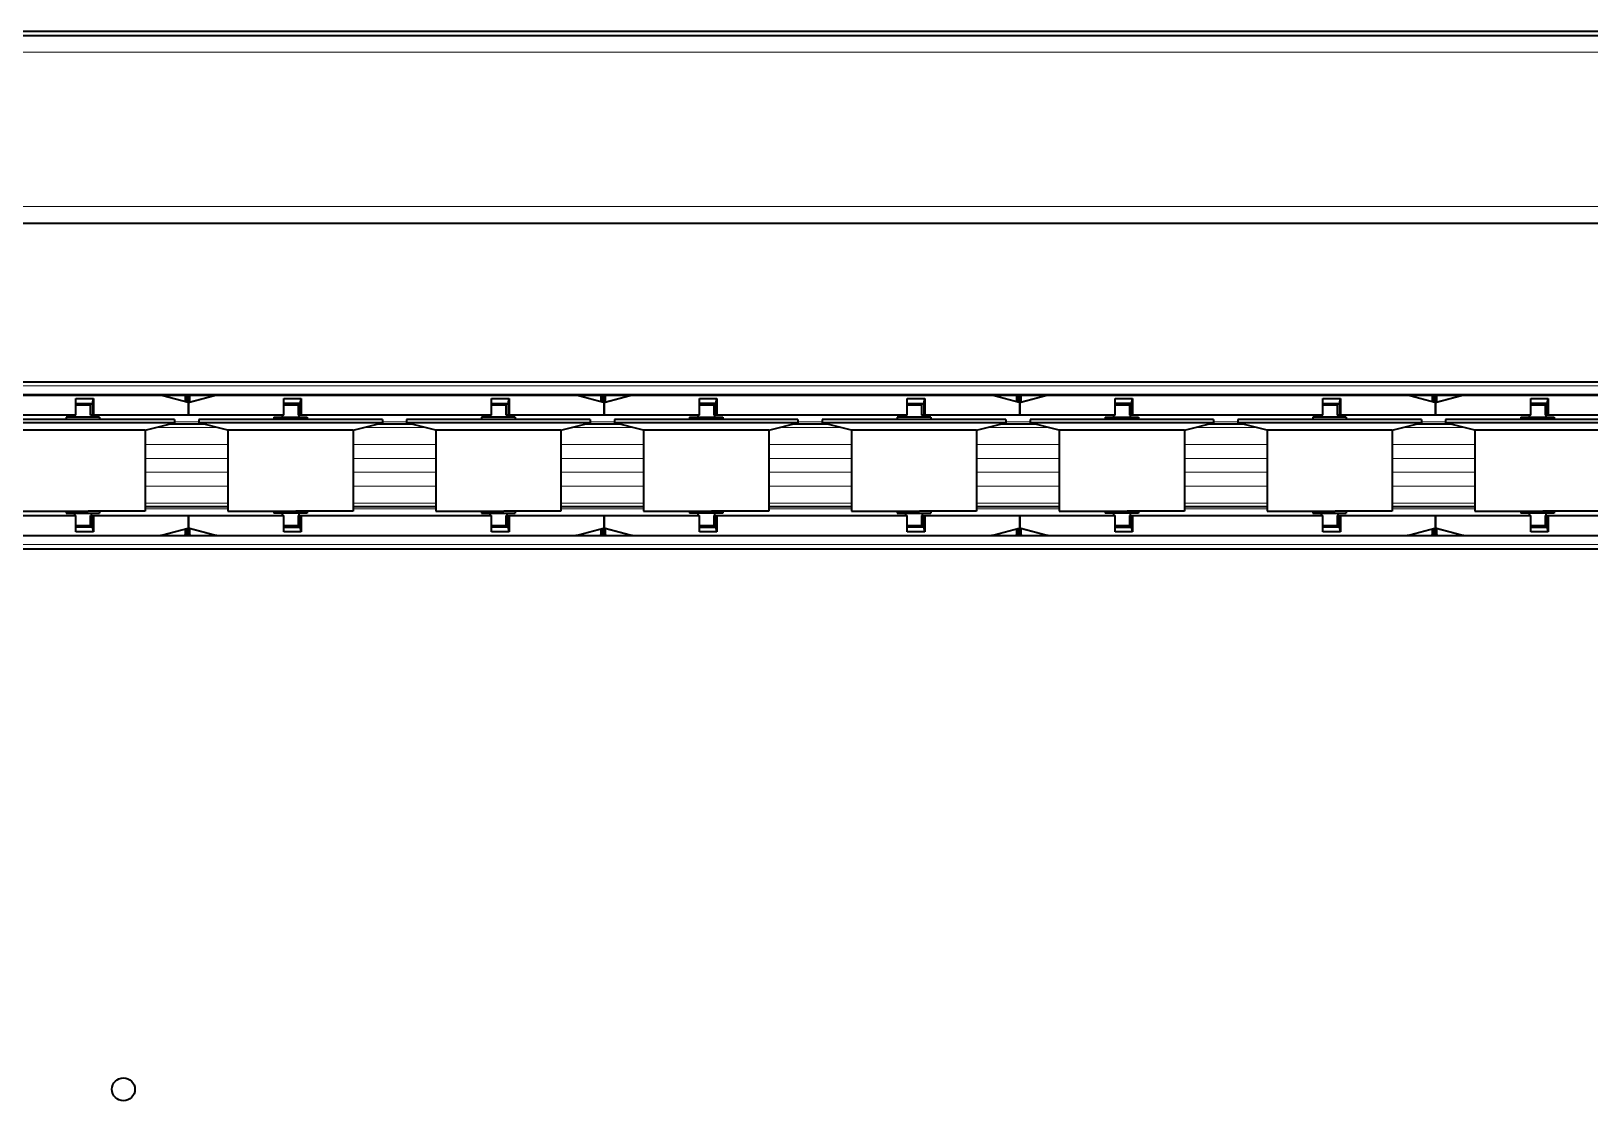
# Model space of a CAD drawing. Header units: inches. Extents: x 185496 to 352137, y 107182 to 179410.
# Drawn here: x 244592 to 244965.6, y 155669.7 to 155926 of the extents above; entities that cross this region are included whole.
import ezdxf

# ---------------------------------------------------------------- set-up
doc = ezdxf.new("R2010")
doc.units = ezdxf.units.IN
doc.header["$MEASUREMENT"] = 0

# ---------------------------------------------------------------- blocks, each defined once
blk = doc.blocks.new('liaojia')
at = {"color": 7, "lineweight": 35}
for p, q in [((799085.27, -280753.72), (799085.27, -279353.72)), ((799086.27, -280753.72), (799086.27, -279353.72)), ((799169.27, -280642.43), (799169.27, -279446.99)), ((799209.27, -280642.43), (799209.27, -279446.99)), ((799131.27, -280708.72), (799131.27, -279448.77)), ((799169.27, -280642.59), (799169.27, -279449.31)), ((799172.47, -280642.36), (799172.47, -279465.13))]:
    blk.add_line(p, q, dxfattribs=at)
at = {"color": 7, "lineweight": 13}
for p, q in [((799090.27, -280708.72), (799090.27, -279444.77)), ((799206.27, -280642.34), (799206.27, -279446.91)), ((799208.27, -280642.34), (799208.27, -279446.91)), ((799127.27, -280708.72), (799127.27, -279448.77)), ((799170.27, -280642.34), (799170.27, -279465.13)), ((799172.27, -280642.34), (799172.27, -279465.13))]:
    blk.add_line(p, q, dxfattribs=at)
at = {"color": 7, "lineweight": 35, "ltscale": 0.212965}
for p, q in [((799172.47, -280051.84), (799172.47, -280137.03)), ((799206.07, -280137.03), (799206.07, -280051.84)), ((799172.47, -280151.46), (799172.47, -280236.65)), ((799206.07, -280236.65), (799206.07, -280151.46)), ((799172.47, -280251.08), (799172.47, -280336.27)), ((799206.07, -280336.27), (799206.07, -280251.08)), ((799172.47, -280350.7), (799172.47, -280435.89)), ((799206.07, -280435.89), (799206.07, -280350.7)), ((799172.47, -280450.32), (799172.47, -280535.51)), ((799206.07, -280535.51), (799206.07, -280450.32))]:
    blk.add_line(p, q, dxfattribs=at)
at = {"color": 7, "lineweight": 35, "ltscale": 0.114064}
for p, q in [((799177.27, -280071.62), (799177.27, -280117.25)), ((799201.27, -280117.25), (799201.27, -280071.62)), ((799177.27, -280171.24), (799177.27, -280216.87)), ((799201.27, -280216.87), (799201.27, -280171.24)), ((799177.27, -280270.86), (799177.27, -280316.49)), ((799201.27, -280316.49), (799201.27, -280270.86)), ((799177.27, -280370.48), (799177.27, -280416.11)), ((799201.27, -280416.11), (799201.27, -280370.48)), ((799177.27, -280470.1), (799177.27, -280515.73)), ((799201.27, -280515.73), (799201.27, -280470.1))]:
    blk.add_line(p, q, dxfattribs=at)
at = {"color": 7, "lineweight": 35, "ltscale": 0.050206}
for p, q in [((799178.27, -280097.82), (799178.27, -280117.9)), ((799179.07, -280097.82), (799179.07, -280117.9)), ((799178.27, -280197.44), (799178.27, -280217.52)), ((799179.07, -280197.44), (799179.07, -280217.52)), ((799178.27, -280297.06), (799178.27, -280317.14)), ((799179.07, -280297.06), (799179.07, -280317.14)), ((799178.27, -280396.67), (799178.27, -280416.76)), ((799179.07, -280396.67), (799179.07, -280416.76))]:
    blk.add_line(p, q, dxfattribs=at)
at = {"color": 7, "lineweight": 35, "ltscale": 0.034232}
for p, q in [((799180.82, -280104.82), (799180.82, -280118.51)), ((799200.27, -280104.82), (799200.27, -280118.51)), ((799180.82, -280154.63), (799180.82, -280168.32)), ((799200.27, -280154.63), (799200.27, -280168.32)), ((799180.82, -280204.44), (799180.82, -280218.13)), ((799200.27, -280204.44), (799200.27, -280218.13)), ((799180.82, -280254.25), (799180.82, -280267.94)), ((799200.27, -280254.25), (799200.27, -280267.94)), ((799180.82, -280304.06), (799180.82, -280317.75)), ((799200.27, -280304.06), (799200.27, -280317.75)), ((799180.82, -280353.87), (799180.82, -280367.56)), ((799200.27, -280353.87), (799200.27, -280367.56)), ((799180.82, -280403.67), (799180.82, -280417.37)), ((799200.27, -280403.67), (799200.27, -280417.37)), ((799180.82, -280453.48), (799180.82, -280467.18)), ((799200.27, -280453.48), (799200.27, -280467.18))]:
    blk.add_line(p, q, dxfattribs=at)
at = {"color": 7, "lineweight": 35, "ltscale": 0.009128}
for p, q in [((799177.77, -280119.47), (799177.77, -280115.82)), ((799200.77, -280115.82), (799200.77, -280119.47)), ((799177.77, -280165.63), (799177.77, -280169.28)), ((799200.77, -280169.28), (799200.77, -280165.63)), ((799177.77, -280265.25), (799177.77, -280268.9)), ((799200.77, -280268.9), (799200.77, -280265.25)), ((799177.77, -280364.87), (799177.77, -280368.52)), ((799200.77, -280368.52), (799200.77, -280364.87))]:
    blk.add_line(p, q, dxfattribs=at)
at = {"color": 7, "lineweight": 35, "ltscale": 0.00125}
for p, q in [((799177.77, -280115.82), (799178.27, -280115.82)), ((799200.27, -280115.82), (799200.77, -280115.82)), ((799177.27, -280117.82), (799177.77, -280117.82)), ((799200.77, -280117.82), (799201.27, -280117.82)), ((799177.27, -280121.82), (799177.77, -280121.82)), ((799200.77, -280121.82), (799201.27, -280121.82)), ((799177.77, -280123.82), (799178.27, -280123.82)), ((799200.27, -280123.82), (799200.77, -280123.82)), ((799177.27, -280167.63), (799177.77, -280167.63)), ((799177.77, -280165.63), (799178.27, -280165.63)), ((799200.27, -280165.63), (799200.77, -280165.63)), ((799200.77, -280167.63), (799201.27, -280167.63)), ((799177.27, -280171.63), (799177.77, -280171.63)), ((799200.77, -280171.63), (799201.27, -280171.63)), ((799177.77, -280173.63), (799178.27, -280173.63)), ((799200.27, -280173.63), (799200.77, -280173.63)), ((799177.77, -280215.44), (799178.27, -280215.44)), ((799200.27, -280215.44), (799200.77, -280215.44)), ((799177.27, -280217.44), (799177.77, -280217.44)), ((799200.77, -280217.44), (799201.27, -280217.44)), ((799177.27, -280221.44), (799177.77, -280221.44)), ((799177.77, -280223.44), (799178.27, -280223.44)), ((799200.27, -280223.44), (799200.77, -280223.44)), ((799200.77, -280221.44), (799201.27, -280221.44)), ((799177.77, -280265.25), (799178.27, -280265.25)), ((799200.27, -280265.25), (799200.77, -280265.25)), ((799177.27, -280267.25), (799177.77, -280267.25)), ((799200.77, -280267.25), (799201.27, -280267.25)), ((799177.27, -280271.25), (799177.77, -280271.25)), ((799200.77, -280271.25), (799201.27, -280271.25)), ((799177.77, -280273.25), (799178.27, -280273.25)), ((799200.27, -280273.25), (799200.77, -280273.25)), ((799177.27, -280317.06), (799177.77, -280317.06)), ((799177.77, -280315.06), (799178.27, -280315.06)), ((799200.27, -280315.06), (799200.77, -280315.06)), ((799200.77, -280317.06), (799201.27, -280317.06)), ((799177.27, -280321.06), (799177.77, -280321.06)), ((799200.77, -280321.06), (799201.27, -280321.06)), ((799177.77, -280323.06), (799178.27, -280323.06)), ((799200.27, -280323.06), (799200.77, -280323.06)), ((799177.77, -280364.87), (799178.27, -280364.87)), ((799200.27, -280364.87), (799200.77, -280364.87)), ((799177.27, -280366.87), (799177.77, -280366.87)), ((799200.77, -280366.87), (799201.27, -280366.87)), ((799177.27, -280370.87), (799177.77, -280370.87)), ((799177.77, -280372.87), (799178.27, -280372.87)), ((799200.27, -280372.87), (799200.77, -280372.87)), ((799200.77, -280370.87), (799201.27, -280370.87)), ((799177.77, -280414.67), (799178.27, -280414.67)), ((799200.27, -280414.67), (799200.77, -280414.67)), ((799177.27, -280416.67), (799177.77, -280416.67)), ((799200.77, -280416.67), (799201.27, -280416.67)), ((799177.27, -280420.67), (799177.77, -280420.67)), ((799200.77, -280420.67), (799201.27, -280420.67)), ((799177.77, -280422.67), (799178.27, -280422.67)), ((799200.27, -280422.67), (799200.77, -280422.67)), ((799177.27, -280466.48), (799177.77, -280466.48)), ((799177.77, -280464.48), (799178.27, -280464.48)), ((799200.27, -280464.48), (799200.77, -280464.48)), ((799200.77, -280466.48), (799201.27, -280466.48)), ((799177.27, -280470.48), (799177.77, -280470.48)), ((799200.77, -280470.48), (799201.27, -280470.48)), ((799177.77, -280472.48), (799178.27, -280472.48)), ((799200.27, -280472.48), (799200.77, -280472.48))]:
    blk.add_line(p, q, dxfattribs=at)
at = {"color": 7, "lineweight": 35, "ltscale": 0.01046}
for p, q in [((799173.31, -280121.43), (799173.31, -280117.25)), ((799205.24, -280117.25), (799205.24, -280121.43)), ((799173.31, -280171.24), (799173.31, -280167.06)), ((799205.24, -280167.06), (799205.24, -280171.24)), ((799173.31, -280221.05), (799173.31, -280216.87)), ((799205.24, -280216.87), (799205.24, -280221.05)), ((799173.31, -280270.86), (799173.31, -280266.68)), ((799205.24, -280266.68), (799205.24, -280270.86)), ((799173.31, -280320.67), (799173.31, -280316.49)), ((799205.24, -280316.49), (799205.24, -280320.67)), ((799173.31, -280370.48), (799173.31, -280366.3)), ((799205.24, -280366.3), (799205.24, -280370.48)), ((799173.31, -280420.29), (799173.31, -280416.11)), ((799205.24, -280416.11), (799205.24, -280420.29)), ((799173.31, -280470.1), (799173.31, -280465.92)), ((799205.24, -280465.92), (799205.24, -280470.1))]:
    blk.add_line(p, q, dxfattribs=at)
at = {"color": 7, "lineweight": 35, "ltscale": 0.009914}
for p, q in [((799173.31, -280117.25), (799177.27, -280117.25)), ((799201.27, -280117.25), (799205.24, -280117.25)), ((799177.27, -280121.43), (799173.31, -280121.43)), ((799205.24, -280121.43), (799201.27, -280121.43)), ((799173.31, -280167.06), (799177.27, -280167.06)), ((799201.27, -280167.06), (799205.24, -280167.06)), ((799177.27, -280171.24), (799173.31, -280171.24)), ((799205.24, -280171.24), (799201.27, -280171.24)), ((799173.31, -280216.87), (799177.27, -280216.87)), ((799201.27, -280216.87), (799205.24, -280216.87)), ((799177.27, -280221.05), (799173.31, -280221.05)), ((799205.24, -280221.05), (799201.27, -280221.05)), ((799173.31, -280266.68), (799177.27, -280266.68)), ((799201.27, -280266.68), (799205.24, -280266.68)), ((799177.27, -280270.86), (799173.31, -280270.86)), ((799205.24, -280270.86), (799201.27, -280270.86)), ((799173.31, -280316.49), (799177.27, -280316.49)), ((799201.27, -280316.49), (799205.24, -280316.49)), ((799177.27, -280320.67), (799173.31, -280320.67)), ((799205.24, -280320.67), (799201.27, -280320.67)), ((799173.31, -280366.3), (799177.27, -280366.3)), ((799201.27, -280366.3), (799205.24, -280366.3)), ((799177.27, -280370.48), (799173.31, -280370.48)), ((799205.24, -280370.48), (799201.27, -280370.48)), ((799173.31, -280416.11), (799177.27, -280416.11)), ((799201.27, -280416.11), (799205.24, -280416.11)), ((799177.27, -280420.29), (799173.31, -280420.29)), ((799205.24, -280420.29), (799201.27, -280420.29)), ((799173.31, -280465.92), (799177.27, -280465.92)), ((799201.27, -280465.92), (799205.24, -280465.92)), ((799177.27, -280470.1), (799173.31, -280470.1)), ((799205.24, -280470.1), (799201.27, -280470.1))]:
    blk.add_line(p, q, dxfattribs=at)
at = {"color": 7, "lineweight": 35, "ltscale": 0.002965}
for p, q in [((799174.47, -280117.47), (799173.31, -280117.25)), ((799205.24, -280117.25), (799204.07, -280117.47)), ((799174.47, -280167.28), (799173.31, -280167.06)), ((799205.24, -280167.06), (799204.07, -280167.28)), ((799174.47, -280217.09), (799173.31, -280216.87)), ((799205.24, -280216.87), (799204.07, -280217.09)), ((799174.47, -280266.9), (799173.31, -280266.68)), ((799205.24, -280266.68), (799204.07, -280266.9)), ((799174.47, -280316.71), (799173.31, -280316.49)), ((799205.24, -280316.49), (799204.07, -280316.71)), ((799174.47, -280366.52), (799173.31, -280366.3)), ((799205.24, -280366.3), (799204.07, -280366.52)), ((799174.47, -280416.33), (799173.31, -280416.11)), ((799205.24, -280416.11), (799204.07, -280416.33)), ((799174.47, -280466.14), (799173.31, -280465.92)), ((799205.24, -280465.92), (799204.07, -280466.14))]:
    blk.add_line(p, q, dxfattribs=at)
at = {"color": 7, "lineweight": 35, "ltscale": 0.007}
for p, q in [((799174.47, -280117.47), (799177.27, -280117.47)), ((799201.27, -280117.47), (799204.07, -280117.47)), ((799174.47, -280167.28), (799177.27, -280167.28)), ((799204.07, -280167.28), (799201.27, -280167.28)), ((799174.47, -280217.09), (799177.27, -280217.09)), ((799201.27, -280217.09), (799204.07, -280217.09)), ((799174.47, -280266.9), (799177.27, -280266.9)), ((799204.07, -280266.9), (799201.27, -280266.9)), ((799174.47, -280316.71), (799177.27, -280316.71)), ((799201.27, -280316.71), (799204.07, -280316.71)), ((799174.47, -280366.52), (799177.27, -280366.52)), ((799204.07, -280366.52), (799201.27, -280366.52)), ((799174.47, -280416.33), (799177.27, -280416.33)), ((799201.27, -280416.33), (799204.07, -280416.33)), ((799174.47, -280466.14), (799177.27, -280466.14)), ((799204.07, -280466.14), (799201.27, -280466.14))]:
    blk.add_line(p, q, dxfattribs=at)
at = {"color": 7, "lineweight": 35, "ltscale": 0.009915}
for p, q in [((799174.47, -280117.47), (799174.47, -280121.43)), ((799204.07, -280121.43), (799204.07, -280117.47)), ((799174.47, -280171.24), (799174.47, -280167.28)), ((799204.07, -280167.28), (799204.07, -280171.24)), ((799174.47, -280217.09), (799174.47, -280221.05)), ((799204.07, -280221.05), (799204.07, -280217.09)), ((799174.47, -280270.86), (799174.47, -280266.9)), ((799204.07, -280266.9), (799204.07, -280270.86)), ((799174.47, -280316.71), (799174.47, -280320.67)), ((799204.07, -280320.67), (799204.07, -280316.71)), ((799174.47, -280370.48), (799174.47, -280366.52)), ((799204.07, -280366.52), (799204.07, -280370.48)), ((799174.47, -280416.33), (799174.47, -280420.29)), ((799204.07, -280420.29), (799204.07, -280416.33)), ((799174.47, -280470.1), (799174.47, -280466.14)), ((799204.07, -280466.14), (799204.07, -280470.1))]:
    blk.add_line(p, q, dxfattribs=at)
at = {"color": 7, "lineweight": 35, "ltscale": 0.000749969}
for p, q in [((799174.77, -280117.93), (799174.47, -280117.93)), ((799204.07, -280117.93), (799203.77, -280117.93)), ((799174.47, -280167.74), (799174.77, -280167.74)), ((799203.77, -280167.74), (799204.07, -280167.74)), ((799174.77, -280217.55), (799174.47, -280217.55)), ((799204.07, -280217.55), (799203.77, -280217.55)), ((799174.47, -280267.36), (799174.77, -280267.36)), ((799203.77, -280267.36), (799204.07, -280267.36)), ((799174.77, -280317.17), (799174.47, -280317.17)), ((799204.07, -280317.17), (799203.77, -280317.17)), ((799174.47, -280366.98), (799174.77, -280366.98)), ((799203.77, -280366.98), (799204.07, -280366.98)), ((799174.77, -280416.79), (799174.47, -280416.79)), ((799204.07, -280416.79), (799203.77, -280416.79)), ((799174.47, -280466.59), (799174.77, -280466.59)), ((799203.77, -280466.59), (799204.07, -280466.59))]:
    blk.add_line(p, q, dxfattribs=at)
at = {"color": 7, "lineweight": 35, "ltscale": 0.00625}
for p, q in [((799177.27, -280117.93), (799174.77, -280117.93)), ((799203.77, -280117.93), (799201.27, -280117.93)), ((799177.27, -280167.74), (799174.77, -280167.74)), ((799203.77, -280167.74), (799201.27, -280167.74)), ((799177.27, -280217.55), (799174.77, -280217.55)), ((799203.77, -280217.55), (799201.27, -280217.55)), ((799177.27, -280267.36), (799174.77, -280267.36)), ((799203.77, -280267.36), (799201.27, -280267.36)), ((799177.27, -280317.17), (799174.77, -280317.17)), ((799203.77, -280317.17), (799201.27, -280317.17)), ((799177.27, -280366.98), (799174.77, -280366.98)), ((799203.77, -280366.98), (799201.27, -280366.98)), ((799177.27, -280416.79), (799174.77, -280416.79)), ((799203.77, -280416.79), (799201.27, -280416.79)), ((799177.27, -280466.59), (799174.77, -280466.59)), ((799203.77, -280466.59), (799201.27, -280466.59))]:
    blk.add_line(p, q, dxfattribs=at)
at = {"color": 7, "lineweight": 35, "ltscale": 0.004289}
for p, q in [((799174.77, -280119.64), (799174.77, -280117.93)), ((799203.77, -280117.93), (799203.77, -280119.64)), ((799174.77, -280169.45), (799174.77, -280167.74)), ((799203.77, -280167.74), (799203.77, -280169.45)), ((799174.77, -280219.26), (799174.77, -280217.55)), ((799203.77, -280217.55), (799203.77, -280219.26)), ((799174.77, -280269.07), (799174.77, -280267.36)), ((799203.77, -280267.36), (799203.77, -280269.07)), ((799174.77, -280318.88), (799174.77, -280317.17)), ((799203.77, -280317.17), (799203.77, -280318.88)), ((799174.77, -280368.69), (799174.77, -280366.98)), ((799203.77, -280366.98), (799203.77, -280368.69)), ((799174.77, -280418.5), (799174.77, -280416.79)), ((799203.77, -280416.79), (799203.77, -280418.5)), ((799174.77, -280468.31), (799174.77, -280466.59)), ((799203.77, -280466.59), (799203.77, -280468.31))]:
    blk.add_line(p, q, dxfattribs=at)
at = {"color": 7, "lineweight": 35, "ltscale": 0.004478}
for p, q in [((799174.77, -280121.43), (799174.77, -280119.64)), ((799203.77, -280119.64), (799203.77, -280121.43)), ((799174.77, -280171.24), (799174.77, -280169.45)), ((799203.77, -280169.45), (799203.77, -280171.24)), ((799174.77, -280221.05), (799174.77, -280219.26)), ((799203.77, -280219.26), (799203.77, -280221.05)), ((799174.77, -280270.86), (799174.77, -280269.07)), ((799203.77, -280269.07), (799203.77, -280270.86)), ((799174.77, -280320.67), (799174.77, -280318.88)), ((799203.77, -280318.88), (799203.77, -280320.67)), ((799174.77, -280370.48), (799174.77, -280368.69)), ((799203.77, -280368.69), (799203.77, -280370.48)), ((799174.77, -280420.29), (799174.77, -280418.5)), ((799203.77, -280418.5), (799203.77, -280420.29)), ((799174.77, -280470.1), (799174.77, -280468.31)), ((799203.77, -280468.31), (799203.77, -280470.1))]:
    blk.add_line(p, q, dxfattribs=at)
at = {"color": 7, "lineweight": 35, "ltscale": 0.000555229}
for p, q in [((799177.27, -280117.25), (799177.27, -280117.47)), ((799201.27, -280117.47), (799201.27, -280117.25)), ((799177.27, -280266.68), (799177.27, -280266.9)), ((799201.27, -280266.9), (799201.27, -280266.68)), ((799177.27, -280316.49), (799177.27, -280316.71)), ((799201.27, -280316.71), (799201.27, -280316.49)), ((799177.27, -280416.11), (799177.27, -280416.33)), ((799201.27, -280416.33), (799201.27, -280416.11)), ((799177.27, -280465.92), (799177.27, -280466.14)), ((799201.27, -280466.14), (799201.27, -280465.92))]:
    blk.add_line(p, q, dxfattribs=at)
at = {"color": 7, "lineweight": 35, "ltscale": 0.001138}
for p, q in [((799177.27, -280117.47), (799177.27, -280117.93)), ((799201.27, -280117.93), (799201.27, -280117.47)), ((799177.27, -280167.28), (799177.27, -280167.74)), ((799201.27, -280167.74), (799201.27, -280167.28)), ((799177.27, -280217.09), (799177.27, -280217.55)), ((799201.27, -280217.55), (799201.27, -280217.09)), ((799177.27, -280266.9), (799177.27, -280267.36)), ((799201.27, -280267.36), (799201.27, -280266.9)), ((799177.27, -280316.71), (799177.27, -280317.17)), ((799201.27, -280317.17), (799201.27, -280316.71)), ((799177.27, -280366.52), (799177.27, -280366.98)), ((799201.27, -280366.98), (799201.27, -280366.52)), ((799177.27, -280416.33), (799177.27, -280416.79)), ((799201.27, -280416.79), (799201.27, -280416.33)), ((799177.27, -280466.14), (799177.27, -280466.59)), ((799201.27, -280466.59), (799201.27, -280466.14))]:
    blk.add_line(p, q, dxfattribs=at)
at = {"color": 7, "lineweight": 35, "ltscale": 0.010872}
for p, q in [((799177.77, -280123.82), (799177.77, -280119.47)), ((799200.77, -280119.47), (799200.77, -280123.82)), ((799177.77, -280169.28), (799177.77, -280173.63)), ((799200.77, -280173.63), (799200.77, -280169.28)), ((799177.77, -280223.44), (799177.77, -280219.09)), ((799200.77, -280219.09), (799200.77, -280223.44)), ((799177.77, -280268.9), (799177.77, -280273.25)), ((799200.77, -280273.25), (799200.77, -280268.9)), ((799177.77, -280323.06), (799177.77, -280318.71)), ((799200.77, -280318.71), (799200.77, -280323.06)), ((799177.77, -280368.52), (799177.77, -280372.87)), ((799200.77, -280372.87), (799200.77, -280368.52)), ((799177.77, -280422.67), (799177.77, -280418.33)), ((799200.77, -280418.33), (799200.77, -280422.67)), ((799177.77, -280468.14), (799177.77, -280472.48)), ((799200.77, -280472.48), (799200.77, -280468.14))]:
    blk.add_line(p, q, dxfattribs=at)
at = {"color": 7, "lineweight": 35, "ltscale": 0.059794}
for p, q in [((799178.27, -280117.9), (799178.27, -280141.82)), ((799179.07, -280117.9), (799179.07, -280141.82)), ((799178.27, -280217.52), (799178.27, -280241.44)), ((799179.07, -280217.52), (799179.07, -280241.44)), ((799178.27, -280317.14), (799178.27, -280341.06)), ((799179.07, -280317.14), (799179.07, -280341.06)), ((799178.27, -280416.76), (799178.27, -280440.67)), ((799179.07, -280416.76), (799179.07, -280440.67))]:
    blk.add_line(p, q, dxfattribs=at)
at = {"color": 7, "lineweight": 35, "ltscale": 0.040768}
for p, q in [((799180.82, -280118.51), (799180.82, -280134.82)), ((799200.27, -280134.82), (799200.27, -280118.51)), ((799180.82, -280168.32), (799180.82, -280184.63)), ((799200.27, -280184.63), (799200.27, -280168.32)), ((799180.82, -280218.13), (799180.82, -280234.44)), ((799200.27, -280234.44), (799200.27, -280218.13)), ((799180.82, -280267.94), (799180.82, -280284.25)), ((799200.27, -280284.25), (799200.27, -280267.94)), ((799180.82, -280317.75), (799180.82, -280334.06)), ((799200.27, -280334.06), (799200.27, -280317.75)), ((799180.82, -280367.56), (799180.82, -280383.87)), ((799200.27, -280383.87), (799200.27, -280367.56)), ((799180.82, -280417.37), (799180.82, -280433.67)), ((799200.27, -280433.67), (799200.27, -280417.37)), ((799180.82, -280467.18), (799180.82, -280483.48)), ((799200.27, -280483.48), (799200.27, -280467.18))]:
    blk.add_line(p, q, dxfattribs=at)
at = {"color": 7, "lineweight": 35, "ltscale": 0.057032}
for p, q in [((799177.27, -280121.43), (799177.27, -280144.25)), ((799201.27, -280144.25), (799201.27, -280121.43)), ((799177.27, -280144.25), (799177.27, -280167.06)), ((799201.27, -280167.06), (799201.27, -280144.25)), ((799177.27, -280221.05), (799177.27, -280243.87)), ((799201.27, -280243.87), (799201.27, -280221.05)), ((799177.27, -280243.87), (799177.27, -280266.68)), ((799201.27, -280266.68), (799201.27, -280243.87)), ((799177.27, -280320.67), (799177.27, -280343.49)), ((799201.27, -280343.49), (799201.27, -280320.67)), ((799177.27, -280343.49), (799177.27, -280366.3)), ((799201.27, -280366.3), (799201.27, -280343.49)), ((799177.27, -280420.29), (799177.27, -280443.1)), ((799201.27, -280443.1), (799201.27, -280420.29)), ((799177.27, -280443.1), (799177.27, -280465.92)), ((799201.27, -280465.92), (799201.27, -280443.1))]:
    blk.add_line(p, q, dxfattribs=at)
at = {"color": 7, "lineweight": 35, "ltscale": 0.018036}
for p, q in [((799180.82, -280134.82), (799179.07, -280141.82)), ((799180.82, -280154.63), (799179.07, -280147.63)), ((799180.82, -280184.63), (799179.07, -280191.63)), ((799180.82, -280204.44), (799179.07, -280197.44)), ((799180.82, -280234.44), (799179.07, -280241.44)), ((799180.82, -280254.25), (799179.07, -280247.25)), ((799180.82, -280284.25), (799179.07, -280291.25)), ((799180.82, -280304.06), (799179.07, -280297.06)), ((799180.82, -280334.06), (799179.07, -280341.06)), ((799180.82, -280353.87), (799179.07, -280346.87)), ((799180.82, -280383.87), (799179.07, -280390.87)), ((799180.82, -280403.67), (799179.07, -280396.67)), ((799180.82, -280433.67), (799179.07, -280440.67)), ((799180.82, -280453.48), (799179.07, -280446.48))]:
    blk.add_line(p, q, dxfattribs=at)
at = {"color": 7, "lineweight": 35, "ltscale": 0.048637}
for p, q in [((799180.82, -280134.82), (799200.27, -280134.82)), ((799180.82, -280154.63), (799200.27, -280154.63)), ((799180.82, -280184.63), (799200.27, -280184.63)), ((799180.82, -280204.44), (799200.27, -280204.44)), ((799180.82, -280234.44), (799200.27, -280234.44)), ((799180.82, -280254.25), (799200.27, -280254.25)), ((799180.82, -280284.25), (799200.27, -280284.25)), ((799180.82, -280304.06), (799200.27, -280304.06)), ((799180.82, -280334.06), (799200.27, -280334.06)), ((799180.82, -280353.87), (799200.27, -280353.87)), ((799180.82, -280383.87), (799200.27, -280383.87)), ((799180.82, -280403.67), (799200.27, -280403.67)), ((799180.82, -280433.67), (799200.27, -280433.67)), ((799180.82, -280453.48), (799200.27, -280453.48))]:
    blk.add_line(p, q, dxfattribs=at)
at = {"color": 7, "lineweight": 13, "ltscale": 0.049524}
for p, q in [((799184.31, -280154.63), (799184.31, -280134.82)), ((799187.67, -280154.63), (799187.67, -280134.82)), ((799190.88, -280154.63), (799190.88, -280134.82)), ((799194.24, -280154.63), (799194.24, -280134.82)), ((799198.36, -280154.63), (799198.36, -280134.82)), ((799199.67, -280154.63), (799199.67, -280134.82)), ((799184.31, -280204.44), (799184.31, -280184.63)), ((799187.67, -280204.44), (799187.67, -280184.63)), ((799190.88, -280204.44), (799190.88, -280184.63)), ((799194.24, -280204.44), (799194.24, -280184.63)), ((799198.36, -280204.44), (799198.36, -280184.63)), ((799199.67, -280204.44), (799199.67, -280184.63)), ((799184.31, -280254.25), (799184.31, -280234.44)), ((799187.67, -280254.25), (799187.67, -280234.44)), ((799190.88, -280254.25), (799190.88, -280234.44)), ((799194.24, -280254.25), (799194.24, -280234.44)), ((799198.36, -280254.25), (799198.36, -280234.44)), ((799199.67, -280254.25), (799199.67, -280234.44)), ((799184.31, -280304.06), (799184.31, -280284.25)), ((799187.67, -280304.06), (799187.67, -280284.25)), ((799190.88, -280304.06), (799190.88, -280284.25)), ((799194.24, -280304.06), (799194.24, -280284.25)), ((799198.36, -280304.06), (799198.36, -280284.25)), ((799199.67, -280304.06), (799199.67, -280284.25)), ((799184.31, -280353.87), (799184.31, -280334.06)), ((799187.67, -280353.87), (799187.67, -280334.06)), ((799190.88, -280353.87), (799190.88, -280334.06)), ((799194.24, -280353.87), (799194.24, -280334.06)), ((799198.36, -280353.87), (799198.36, -280334.06)), ((799199.67, -280353.87), (799199.67, -280334.06)), ((799184.31, -280403.67), (799184.31, -280383.87)), ((799187.67, -280403.67), (799187.67, -280383.87)), ((799190.88, -280403.67), (799190.88, -280383.87)), ((799194.24, -280403.67), (799194.24, -280383.87)), ((799198.36, -280403.67), (799198.36, -280383.87)), ((799199.67, -280403.67), (799199.67, -280383.87)), ((799184.31, -280453.48), (799184.31, -280433.67)), ((799187.67, -280453.48), (799187.67, -280433.67)), ((799190.88, -280453.48), (799190.88, -280433.67)), ((799194.24, -280453.48), (799194.24, -280433.67)), ((799198.36, -280453.48), (799198.36, -280433.67)), ((799199.67, -280453.48), (799199.67, -280433.67))]:
    blk.add_line(p, q, dxfattribs=at)
at = {"color": 7, "lineweight": 35, "ltscale": 0.049524}
for p, q in [((799199.17, -280154.63), (799199.17, -280134.82)), ((799199.17, -280204.44), (799199.17, -280184.63)), ((799199.17, -280254.25), (799199.17, -280234.44)), ((799199.17, -280304.06), (799199.17, -280284.25)), ((799199.17, -280353.87), (799199.17, -280334.06)), ((799199.17, -280403.67), (799199.17, -280383.87)), ((799199.17, -280453.48), (799199.17, -280433.67))]:
    blk.add_line(p, q, dxfattribs=at)
at = {"color": 7, "lineweight": 35, "ltscale": 3.43323e-05}
for p, q in [((799172.47, -280137.03), (799172.47, -280137.04)), ((799172.47, -280236.65), (799172.47, -280236.66)), ((799172.47, -280336.27), (799172.47, -280336.28)), ((799172.47, -280435.89), (799172.47, -280435.9))]:
    blk.add_line(p, q, dxfattribs=at)
at = {"color": 7, "lineweight": 35, "ltscale": 0.015631}
for p, q in [((799172.61, -280138.06), (799174.23, -280144.1)), ((799204.31, -280144.1), (799205.94, -280138.06)), ((799174.23, -280144.39), (799172.61, -280150.43)), ((799205.94, -280150.43), (799204.31, -280144.39)), ((799172.61, -280237.68), (799174.23, -280243.72)), ((799204.31, -280243.72), (799205.94, -280237.68)), ((799174.23, -280244.01), (799172.61, -280250.05)), ((799205.94, -280250.05), (799204.31, -280244.01)), ((799172.61, -280337.3), (799174.23, -280343.34)), ((799204.31, -280343.34), (799205.94, -280337.3)), ((799174.23, -280343.63), (799172.61, -280349.67)), ((799205.94, -280349.67), (799204.31, -280343.63)), ((799172.61, -280436.92), (799174.23, -280442.96)), ((799204.31, -280442.96), (799205.94, -280436.92)), ((799174.23, -280443.25), (799172.61, -280449.29)), ((799205.94, -280449.29), (799204.31, -280443.25))]:
    blk.add_line(p, q, dxfattribs=at)
at = {"color": 7, "lineweight": 13, "ltscale": 0.000675392}
for p, q in [((799172.61, -280138.33), (799172.61, -280138.06)), ((799205.94, -280138.06), (799205.94, -280138.33)), ((799172.61, -280237.95), (799172.61, -280237.68)), ((799205.94, -280237.68), (799205.94, -280237.95)), ((799172.61, -280437.19), (799172.61, -280436.92)), ((799205.94, -280436.92), (799205.94, -280437.19))]:
    blk.add_line(p, q, dxfattribs=at)
at = {"color": 7, "lineweight": 35, "ltscale": 0.014724}
for p, q in [((799174.14, -280144.02), (799172.61, -280138.33)), ((799174.14, -280243.64), (799172.61, -280237.95)), ((799205.94, -280237.95), (799204.41, -280243.64)), ((799174.14, -280343.26), (799172.61, -280337.57)), ((799205.94, -280337.57), (799204.41, -280343.26)), ((799174.14, -280442.88), (799172.61, -280437.19)), ((799205.94, -280437.19), (799204.41, -280442.88))]:
    blk.add_line(p, q, dxfattribs=at)
at = {"color": 7, "lineweight": 13, "ltscale": 0.036824}
for p, q in [((799180.19, -280152.09), (799180.19, -280137.36)), ((799180.19, -280201.9), (799180.19, -280187.17)), ((799180.19, -280251.71), (799180.19, -280236.98)), ((799180.19, -280301.52), (799180.19, -280286.79)), ((799180.19, -280351.32), (799180.19, -280336.6)), ((799180.19, -280401.13), (799180.19, -280386.41)), ((799180.19, -280450.94), (799180.19, -280436.21))]:
    blk.add_line(p, q, dxfattribs=at)
at = {"color": 7, "lineweight": 35, "ltscale": 0.014723}
blk.add_line((799205.94, -280138.33), (799204.41, -280144.02), dxfattribs=at)
at = {"color": 7, "lineweight": 35, "ltscale": 0.000675392}
for p, q in [((799206.07, -280137.3), (799206.07, -280137.03)), ((799206.07, -280436.16), (799206.07, -280435.89))]:
    blk.add_line(p, q, dxfattribs=at)
at = {"color": 7, "lineweight": 35, "ltscale": 0.036059}
for p, q in [((799206.07, -280151.46), (799206.07, -280137.04)), ((799206.07, -280251.08), (799206.07, -280236.66)), ((799206.07, -280350.7), (799206.07, -280336.28)), ((799206.07, -280450.32), (799206.07, -280435.9))]:
    blk.add_line(p, q, dxfattribs=at)
at = {"color": 7, "lineweight": 35, "ltscale": 0.002}
for p, q in [((799178.27, -280141.82), (799179.07, -280141.82)), ((799178.27, -280147.63), (799179.07, -280147.63)), ((799178.27, -280191.63), (799179.07, -280191.63)), ((799178.27, -280197.44), (799179.07, -280197.44)), ((799178.27, -280241.44), (799179.07, -280241.44)), ((799178.27, -280247.25), (799179.07, -280247.25)), ((799178.27, -280291.25), (799179.07, -280291.25)), ((799178.27, -280297.06), (799179.07, -280297.06)), ((799178.27, -280341.06), (799179.07, -280341.06)), ((799178.27, -280346.87), (799179.07, -280346.87)), ((799178.27, -280390.87), (799179.07, -280390.87)), ((799178.27, -280396.67), (799179.07, -280396.67)), ((799178.27, -280440.67), (799179.07, -280440.67)), ((799178.27, -280446.48), (799179.07, -280446.48))]:
    blk.add_line(p, q, dxfattribs=at)
at = {"color": 7, "lineweight": 13, "ltscale": 0.014524}
for p, q in [((799178.87, -280147.63), (799178.87, -280141.82)), ((799178.87, -280197.44), (799178.87, -280191.63)), ((799178.87, -280247.25), (799178.87, -280241.44)), ((799178.87, -280297.06), (799178.87, -280291.25)), ((799178.87, -280346.87), (799178.87, -280341.06)), ((799178.87, -280396.67), (799178.87, -280390.87)), ((799178.87, -280446.48), (799178.87, -280440.67))]:
    blk.add_line(p, q, dxfattribs=at)
at = {"color": 7, "lineweight": 35, "ltscale": 0.02054}
for p, q in [((799179.37, -280148.83), (799179.37, -280140.61)), ((799179.37, -280198.64), (799179.37, -280190.42)), ((799179.37, -280248.45), (799179.37, -280240.23)), ((799179.37, -280298.26), (799179.37, -280290.04)), ((799179.37, -280348.07), (799179.37, -280339.85)), ((799179.37, -280397.88), (799179.37, -280389.66)), ((799179.37, -280447.69), (799179.37, -280439.47))]:
    blk.add_line(p, q, dxfattribs=at)
at = {"color": 7, "lineweight": 35, "ltscale": 0.000635388}
for p, q in [((799172.54, -280144.02), (799172.47, -280143.77)), ((799172.47, -280145.26), (799172.54, -280145.01)), ((799172.54, -280243.64), (799172.47, -280243.39)), ((799172.54, -280343.26), (799172.47, -280343.01)), ((799172.47, -280344.5), (799172.54, -280344.25)), ((799172.54, -280442.88), (799172.47, -280442.63))]:
    blk.add_line(p, q, dxfattribs=at)
at = {"color": 7, "lineweight": 35, "ltscale": 0.001135}
for p, q in [((799172.47, -280144.34), (799172.59, -280144.78)), ((799205.95, -280144.78), (799206.07, -280144.34)), ((799172.47, -280243.96), (799172.59, -280244.4)), ((799205.95, -280244.4), (799206.07, -280243.96)), ((799172.47, -280343.58), (799172.59, -280344.02)), ((799205.95, -280344.02), (799206.07, -280343.58)), ((799172.47, -280443.2), (799172.59, -280443.64)), ((799205.95, -280443.64), (799206.07, -280443.2))]:
    blk.add_line(p, q, dxfattribs=at)
at = {"color": 7, "lineweight": 35, "ltscale": 0.004}
for p, q in [((799172.54, -280144.02), (799174.14, -280144.02)), ((799204.41, -280144.02), (799206.01, -280144.02)), ((799172.54, -280243.64), (799174.14, -280243.64)), ((799204.41, -280243.64), (799206.01, -280243.64)), ((799172.54, -280343.26), (799174.14, -280343.26)), ((799204.41, -280343.26), (799206.01, -280343.26)), ((799172.54, -280442.88), (799174.14, -280442.88)), ((799204.41, -280442.88), (799206.01, -280442.88))]:
    blk.add_line(p, q, dxfattribs=at)
at = {"color": 7, "lineweight": 35, "ltscale": 0.000697327}
for p, q in [((799172.54, -280144.3), (799172.54, -280144.02)), ((799206.01, -280144.02), (799206.01, -280144.3)), ((799172.54, -280343.54), (799172.54, -280343.26)), ((799206.01, -280343.26), (799206.01, -280343.54))]:
    blk.add_line(p, q, dxfattribs=at)
at = {"color": 7, "lineweight": 35, "ltscale": 0.004223}
for p, q in [((799174.23, -280144.3), (799172.54, -280144.3)), ((799206.01, -280144.3), (799204.32, -280144.3)), ((799174.23, -280243.92), (799172.54, -280243.92)), ((799206.01, -280243.92), (799204.32, -280243.92)), ((799174.23, -280343.54), (799172.54, -280343.54)), ((799206.01, -280343.54), (799204.32, -280343.54)), ((799174.23, -280443.16), (799172.54, -280443.16)), ((799206.01, -280443.16), (799204.32, -280443.16))]:
    blk.add_line(p, q, dxfattribs=at)
at = {"color": 7, "lineweight": 35, "ltscale": 0.00129}
for p, q in [((799172.67, -280144.8), (799172.54, -280144.3)), ((799206.01, -280144.3), (799205.87, -280144.8)), ((799172.67, -280244.41), (799172.54, -280243.92)), ((799206.01, -280243.92), (799205.87, -280244.41)), ((799172.67, -280443.65), (799172.54, -280443.16)), ((799206.01, -280443.16), (799205.87, -280443.65))]:
    blk.add_line(p, q, dxfattribs=at)
at = {"color": 7, "lineweight": 35, "ltscale": 0.003818}
for p, q in [((799174.07, -280145.01), (799172.54, -280145.01)), ((799206.01, -280145.01), (799204.48, -280145.01)), ((799174.07, -280244.63), (799172.54, -280244.63)), ((799206.01, -280244.63), (799204.48, -280244.63)), ((799174.07, -280344.25), (799172.54, -280344.25)), ((799206.01, -280344.25), (799204.48, -280344.25)), ((799174.07, -280443.87), (799172.54, -280443.87)), ((799206.01, -280443.87), (799204.48, -280443.87))]:
    blk.add_line(p, q, dxfattribs=at)
at = {"color": 7, "lineweight": 13, "ltscale": 0.000175476}
for p, q in [((799172.59, -280144.71), (799172.59, -280144.78)), ((799205.95, -280144.71), (799205.95, -280144.78)), ((799172.59, -280244.33), (799172.59, -280244.4)), ((799205.95, -280244.33), (799205.95, -280244.4)), ((799172.59, -280343.95), (799172.59, -280344.02)), ((799205.95, -280343.95), (799205.95, -280344.02)), ((799172.59, -280443.57), (799172.59, -280443.64)), ((799205.95, -280443.57), (799205.95, -280443.64))]:
    blk.add_line(p, q, dxfattribs=at)
at = {"color": 7, "lineweight": 35, "ltscale": 0.000493763}
for p, q in [((799172.59, -280144.71), (799172.65, -280144.9)), ((799205.9, -280144.9), (799205.95, -280144.71)), ((799172.59, -280244.33), (799172.65, -280244.52)), ((799205.9, -280244.52), (799205.95, -280244.33)), ((799172.59, -280343.95), (799172.65, -280344.14)), ((799205.9, -280344.14), (799205.95, -280343.95)), ((799172.59, -280443.57), (799172.65, -280443.76)), ((799205.9, -280443.76), (799205.95, -280443.57))]:
    blk.add_line(p, q, dxfattribs=at)
at = {"color": 7, "lineweight": 35, "ltscale": 0.000567469}
for p, q in [((799172.62, -280145.01), (799172.67, -280144.8)), ((799205.87, -280144.8), (799205.93, -280145.01)), ((799172.62, -280244.63), (799172.67, -280244.41)), ((799205.87, -280244.41), (799205.93, -280244.63)), ((799172.62, -280443.87), (799172.67, -280443.65)), ((799205.87, -280443.65), (799205.93, -280443.87))]:
    blk.add_line(p, q, dxfattribs=at)
at = {"color": 7, "lineweight": 35, "ltscale": 0.003631}
for p, q in [((799174.13, -280144.8), (799172.67, -280144.8)), ((799172.67, -280144.8), (799174.13, -280144.8)), ((799205.87, -280144.8), (799204.42, -280144.8)), ((799204.42, -280144.8), (799205.87, -280144.8)), ((799174.13, -280244.41), (799172.67, -280244.41)), ((799172.67, -280244.41), (799174.13, -280244.41)), ((799205.87, -280244.41), (799204.42, -280244.41)), ((799204.42, -280244.41), (799205.87, -280244.41)), ((799174.13, -280344.03), (799172.67, -280344.03)), ((799172.67, -280344.03), (799174.13, -280344.03)), ((799205.87, -280344.03), (799204.42, -280344.03)), ((799204.42, -280344.03), (799205.87, -280344.03)), ((799174.13, -280443.65), (799172.67, -280443.65)), ((799172.67, -280443.65), (799174.13, -280443.65)), ((799205.87, -280443.65), (799204.42, -280443.65)), ((799204.42, -280443.65), (799205.87, -280443.65))]:
    blk.add_line(p, q, dxfattribs=at)
at = {"color": 7, "lineweight": 35, "ltscale": 0.000907162}
for p, q in [((799174.23, -280144.32), (799174.14, -280143.97)), ((799174.23, -280343.56), (799174.14, -280343.21))]:
    blk.add_line(p, q, dxfattribs=at)
at = {"color": 7, "lineweight": 35, "ltscale": 0.000130653}
for p, q in [((799174.14, -280144.02), (799174.14, -280143.97)), ((799204.41, -280143.97), (799204.41, -280144.02)), ((799174.14, -280243.64), (799174.14, -280243.59)), ((799204.41, -280243.59), (799204.41, -280243.64)), ((799174.14, -280343.26), (799174.14, -280343.21)), ((799204.41, -280343.21), (799204.41, -280343.26)), ((799174.14, -280442.88), (799174.14, -280442.82)), ((799204.41, -280442.82), (799204.41, -280442.88))]:
    blk.add_line(p, q, dxfattribs=at)
at = {"color": 7, "lineweight": 13, "ltscale": 0.000544739}
for p, q in [((799174.23, -280144.1), (799174.23, -280144.32)), ((799204.31, -280144.32), (799204.31, -280144.1)), ((799174.23, -280243.72), (799174.23, -280243.94)), ((799204.31, -280243.94), (799204.31, -280243.72)), ((799174.23, -280343.34), (799174.23, -280343.56)), ((799204.31, -280343.56), (799204.31, -280343.34)), ((799174.23, -280442.96), (799174.23, -280443.17)), ((799204.31, -280443.17), (799204.31, -280442.96))]:
    blk.add_line(p, q, dxfattribs=at)
at = {"color": 7, "lineweight": 35, "ltscale": 0.007116}
for p, q in [((799174.43, -280144.25), (799177.27, -280144.25)), ((799177.27, -280144.25), (799174.43, -280144.25)), ((799201.27, -280144.25), (799204.12, -280144.25)), ((799204.12, -280144.25), (799201.27, -280144.25)), ((799174.43, -280243.87), (799177.27, -280243.87)), ((799177.27, -280243.87), (799174.43, -280243.87)), ((799201.27, -280243.87), (799204.12, -280243.87)), ((799204.12, -280243.87), (799201.27, -280243.87)), ((799174.43, -280343.49), (799177.27, -280343.49)), ((799177.27, -280343.49), (799174.43, -280343.49)), ((799201.27, -280343.49), (799204.12, -280343.49)), ((799204.12, -280343.49), (799201.27, -280343.49)), ((799174.43, -280443.1), (799177.27, -280443.1)), ((799177.27, -280443.1), (799174.43, -280443.1)), ((799201.27, -280443.1), (799204.12, -280443.1)), ((799204.12, -280443.1), (799201.27, -280443.1))]:
    blk.add_line(p, q, dxfattribs=at)
at = {"color": 7, "lineweight": 35, "ltscale": 0.000544548}
blk.add_line((799201.27, -280144.46), (799201.27, -280144.25), dxfattribs=at)
at = {"color": 7, "lineweight": 35, "ltscale": 0.000828171}
blk.add_line((799201.27, -280144.8), (799201.27, -280144.46), dxfattribs=at)
at = {"color": 7, "lineweight": 35, "ltscale": 0.000522995}
for p, q in [((799201.27, -280145), (799201.27, -280144.8)), ((799201.27, -280244.62), (799201.27, -280244.41)), ((799201.27, -280443.86), (799201.27, -280443.65))]:
    blk.add_line(p, q, dxfattribs=at)
at = {"color": 7, "lineweight": 35, "ltscale": 0.000907211}
for p, q in [((799204.41, -280143.97), (799204.31, -280144.32)), ((799204.41, -280343.21), (799204.31, -280343.56))]:
    blk.add_line(p, q, dxfattribs=at)
at = {"color": 7, "lineweight": 35, "ltscale": 0.000635438}
for p, q in [((799206.07, -280143.77), (799206.01, -280144.02)), ((799206.01, -280145.01), (799206.07, -280145.26)), ((799206.07, -280243.39), (799206.01, -280243.64)), ((799206.07, -280343.01), (799206.01, -280343.26)), ((799206.01, -280344.25), (799206.07, -280344.5)), ((799206.07, -280442.63), (799206.01, -280442.88))]:
    blk.add_line(p, q, dxfattribs=at)
at = {"color": 7, "lineweight": 35, "ltscale": 0.050207}
for p, q in [((799178.27, -280147.63), (799178.27, -280167.71)), ((799179.07, -280147.63), (799179.07, -280167.71)), ((799178.27, -280247.25), (799178.27, -280267.33)), ((799179.07, -280247.25), (799179.07, -280267.33)), ((799178.27, -280346.87), (799178.27, -280366.95)), ((799179.07, -280346.87), (799179.07, -280366.95)), ((799178.27, -280446.48), (799178.27, -280466.57)), ((799179.07, -280446.48), (799179.07, -280466.57))]:
    blk.add_line(p, q, dxfattribs=at)
at = {"color": 7, "lineweight": 35, "ltscale": 0.00055542}
for p, q in [((799177.27, -280167.06), (799177.27, -280167.28)), ((799201.27, -280167.28), (799201.27, -280167.06)), ((799177.27, -280216.87), (799177.27, -280217.09)), ((799201.27, -280217.09), (799201.27, -280216.87)), ((799177.27, -280366.3), (799177.27, -280366.52)), ((799201.27, -280366.52), (799201.27, -280366.3))]:
    blk.add_line(p, q, dxfattribs=at)
at = {"color": 7, "lineweight": 35, "ltscale": 0.059793}
for p, q in [((799178.27, -280167.71), (799178.27, -280191.63)), ((799179.07, -280167.71), (799179.07, -280191.63)), ((799178.27, -280267.33), (799178.27, -280291.25)), ((799179.07, -280267.33), (799179.07, -280291.25)), ((799178.27, -280366.95), (799178.27, -280390.87)), ((799179.07, -280366.95), (799179.07, -280390.87)), ((799178.27, -280466.57), (799178.27, -280490.48)), ((799179.07, -280466.57), (799179.07, -280490.48))]:
    blk.add_line(p, q, dxfattribs=at)
at = {"color": 7, "lineweight": 35, "ltscale": 0.009129}
for p, q in [((799177.77, -280219.09), (799177.77, -280215.44)), ((799200.77, -280215.44), (799200.77, -280219.09)), ((799177.77, -280318.71), (799177.77, -280315.06)), ((799200.77, -280315.06), (799200.77, -280318.71)), ((799177.77, -280418.33), (799177.77, -280414.67)), ((799200.77, -280414.67), (799200.77, -280418.33)), ((799177.77, -280464.48), (799177.77, -280468.14)), ((799200.77, -280468.14), (799200.77, -280464.48))]:
    blk.add_line(p, q, dxfattribs=at)
at = {"color": 7, "lineweight": 35, "ltscale": 0.000675583}
for p, q in [((799206.07, -280236.92), (799206.07, -280236.65)), ((799206.07, -280336.54), (799206.07, -280336.27))]:
    blk.add_line(p, q, dxfattribs=at)
at = {"color": 7, "lineweight": 35, "ltscale": 0.000635572}
for p, q in [((799172.47, -280244.88), (799172.54, -280244.63)), ((799172.47, -280444.12), (799172.54, -280443.87))]:
    blk.add_line(p, q, dxfattribs=at)
at = {"color": 7, "lineweight": 35, "ltscale": 0.000697136}
for p, q in [((799172.54, -280243.92), (799172.54, -280243.64)), ((799206.01, -280243.64), (799206.01, -280243.92)), ((799172.54, -280443.16), (799172.54, -280442.88)), ((799206.01, -280442.88), (799206.01, -280443.16))]:
    blk.add_line(p, q, dxfattribs=at)
at = {"color": 7, "lineweight": 35, "ltscale": 0.000906978}
for p, q in [((799174.23, -280243.94), (799174.14, -280243.59)), ((799174.23, -280443.17), (799174.14, -280442.82))]:
    blk.add_line(p, q, dxfattribs=at)
at = {"color": 7, "lineweight": 35, "ltscale": 0.000544739}
for p, q in [((799201.27, -280244.08), (799201.27, -280243.87)), ((799201.27, -280343.7), (799201.27, -280343.49)), ((799201.27, -280443.32), (799201.27, -280443.1))]:
    blk.add_line(p, q, dxfattribs=at)
at = {"color": 7, "lineweight": 35, "ltscale": 0.00082798}
for p, q in [((799201.27, -280244.41), (799201.27, -280244.08)), ((799201.27, -280344.03), (799201.27, -280343.7)), ((799201.27, -280443.65), (799201.27, -280443.32))]:
    blk.add_line(p, q, dxfattribs=at)
at = {"color": 7, "lineweight": 35, "ltscale": 0.000907027}
for p, q in [((799204.41, -280243.59), (799204.31, -280243.94)), ((799204.41, -280442.82), (799204.31, -280443.17))]:
    blk.add_line(p, q, dxfattribs=at)
at = {"color": 7, "lineweight": 35, "ltscale": 0.000635622}
for p, q in [((799206.01, -280244.63), (799206.07, -280244.88)), ((799206.01, -280443.87), (799206.07, -280444.12))]:
    blk.add_line(p, q, dxfattribs=at)
at = {"color": 7, "lineweight": 13, "ltscale": 0.000675201}
for p, q in [((799172.61, -280337.57), (799172.61, -280337.3)), ((799205.94, -280337.3), (799205.94, -280337.57))]:
    blk.add_line(p, q, dxfattribs=at)
at = {"color": 7, "lineweight": 35, "ltscale": 0.001289}
for p, q in [((799172.67, -280344.03), (799172.54, -280343.54)), ((799206.01, -280343.54), (799205.87, -280344.03))]:
    blk.add_line(p, q, dxfattribs=at)
at = {"color": 7, "lineweight": 35, "ltscale": 0.000567654}
for p, q in [((799172.62, -280344.25), (799172.67, -280344.03)), ((799205.87, -280344.03), (799205.93, -280344.25))]:
    blk.add_line(p, q, dxfattribs=at)
at = {"color": 7, "lineweight": 35, "ltscale": 0.000523186}
blk.add_line((799201.27, -280344.24), (799201.27, -280344.03), dxfattribs=at)
at = {"color": 7, "lineweight": 35}
blk.add_circle((799338.77, -280458.72), 2.75, dxfattribs=at)
for centre, start, end in [((799172.94, -280144.68), 195.3112, 213.3397), ((799205.61, -280144.68), 326.6578, 344.6911), ((799172.94, -280244.3), 195.3089, 213.3427), ((799205.61, -280244.3), 326.6578, 344.6911), ((799172.94, -280343.92), 195.3112, 213.3397), ((799205.61, -280343.92), 326.6609, 344.6887), ((799172.94, -280443.54), 195.3112, 213.3397), ((799205.61, -280443.54), 326.6609, 344.6887)]:
    blk.add_arc(centre, 0.361, start, end, dxfattribs=at)
for centre, major_axis, start_param, end_param in [((799176.47, -280137.03), (-4, 0), 6.283185, 6.544985), ((799176.47, -280137.3), (4, 0), 3.141593, 3.403392), ((799202.07, -280137.03), (-4, 0), 2.879793, 3.141593), ((799202.07, -280137.3), (-4, 0), 2.879793, 3.141593), ((799174.43, -280144.05), (-0.2, 0), 0.261799, 1.570796), ((799174.43, -280144.45), (-0.2, 0), 4.712389, 6.021386), ((799174.43, -280144.26), (0.2, 0), 3.403392, 3.611908), ((799204.12, -280144.05), (-0.2, 0), 1.570796, 2.879793), ((799204.12, -280144.45), (-0.2, 0), 3.403392, 4.712389), ((799204.12, -280144.26), (0.2, 0), 5.81289, 6.021386), ((799176.47, -280151.46), (-4, 0), 6.021386, 6.283185), ((799202.07, -280151.46), (-4, 0), 3.141593, 3.403392), ((799176.47, -280236.65), (-4, 0), 6.283185, 6.544985), ((799176.47, -280236.92), (4, 0), 3.141593, 3.403392), ((799202.07, -280236.65), (-4, 0), 2.879793, 3.141593), ((799202.07, -280236.92), (-4, 0), 2.879793, 3.141593), ((799174.43, -280243.67), (-0.2, 0), 0.261799, 1.570796), ((799174.43, -280244.06), (-0.2, 0), 4.712389, 6.021386), ((799174.43, -280243.88), (0.2, 0), 3.403392, 3.611908), ((799204.12, -280243.67), (-0.2, 0), 1.570796, 2.879793), ((799204.12, -280244.06), (-0.2, 0), 3.403392, 4.712389), ((799204.12, -280243.88), (0.2, 0), 5.81289, 6.021386), ((799176.47, -280251.08), (-4, 0), 6.021386, 6.283185), ((799202.07, -280251.08), (-4, 0), 3.141593, 3.403392), ((799176.47, -280336.27), (-4, 0), 6.283185, 6.544985), ((799176.47, -280336.54), (4, 0), 3.141593, 3.403392), ((799202.07, -280336.27), (-4, 0), 2.879793, 3.141593), ((799202.07, -280336.54), (-4, 0), 2.879793, 3.141593), ((799174.43, -280343.29), (-0.2, 0), 0.261799, 1.570796), ((799174.43, -280343.68), (-0.2, 0), 4.712389, 6.021386), ((799174.43, -280343.5), (0.2, 0), 3.403392, 3.611908), ((799204.12, -280343.29), (-0.2, 0), 1.570796, 2.879793), ((799204.12, -280343.68), (-0.2, 0), 3.403392, 4.712389), ((799204.12, -280343.5), (0.2, 0), 5.81289, 6.021386), ((799176.47, -280350.7), (-4, 0), 6.021386, 6.283185), ((799202.07, -280350.7), (-4, 0), 3.141593, 3.403392), ((799176.47, -280435.89), (-4, 0), 6.283185, 6.544985), ((799176.47, -280436.16), (4, 0), 3.141593, 3.403392), ((799202.07, -280435.89), (-4, 0), 2.879793, 3.141593), ((799202.07, -280436.16), (-4, 0), 2.879793, 3.141593), ((799174.43, -280442.91), (-0.2, 0), 0.261799, 1.570796), ((799174.43, -280443.3), (-0.2, 0), 4.712389, 6.021386), ((799174.43, -280443.12), (0.2, 0), 3.403392, 3.611908), ((799204.12, -280442.91), (-0.2, 0), 1.570796, 2.879793), ((799204.12, -280443.3), (-0.2, 0), 3.403392, 4.712389), ((799204.12, -280443.12), (0.2, 0), 5.81289, 6.021386), ((799176.47, -280450.32), (-4, 0), 6.021386, 6.283185), ((799202.07, -280450.32), (-4, 0), 3.141593, 3.403392)]:
    blk.add_ellipse(centre, major_axis=major_axis, ratio=0.996195, start_param=start_param, end_param=end_param, dxfattribs=at)

msp = doc.modelspace()

# ---------------------------------------------------------------- block references
at = {"color": 30, "rotation": 270}
msp.add_blockref('liaojia', (525072.84, 955011.25), dxfattribs=at)

doc.saveas('drawing.dxf')
